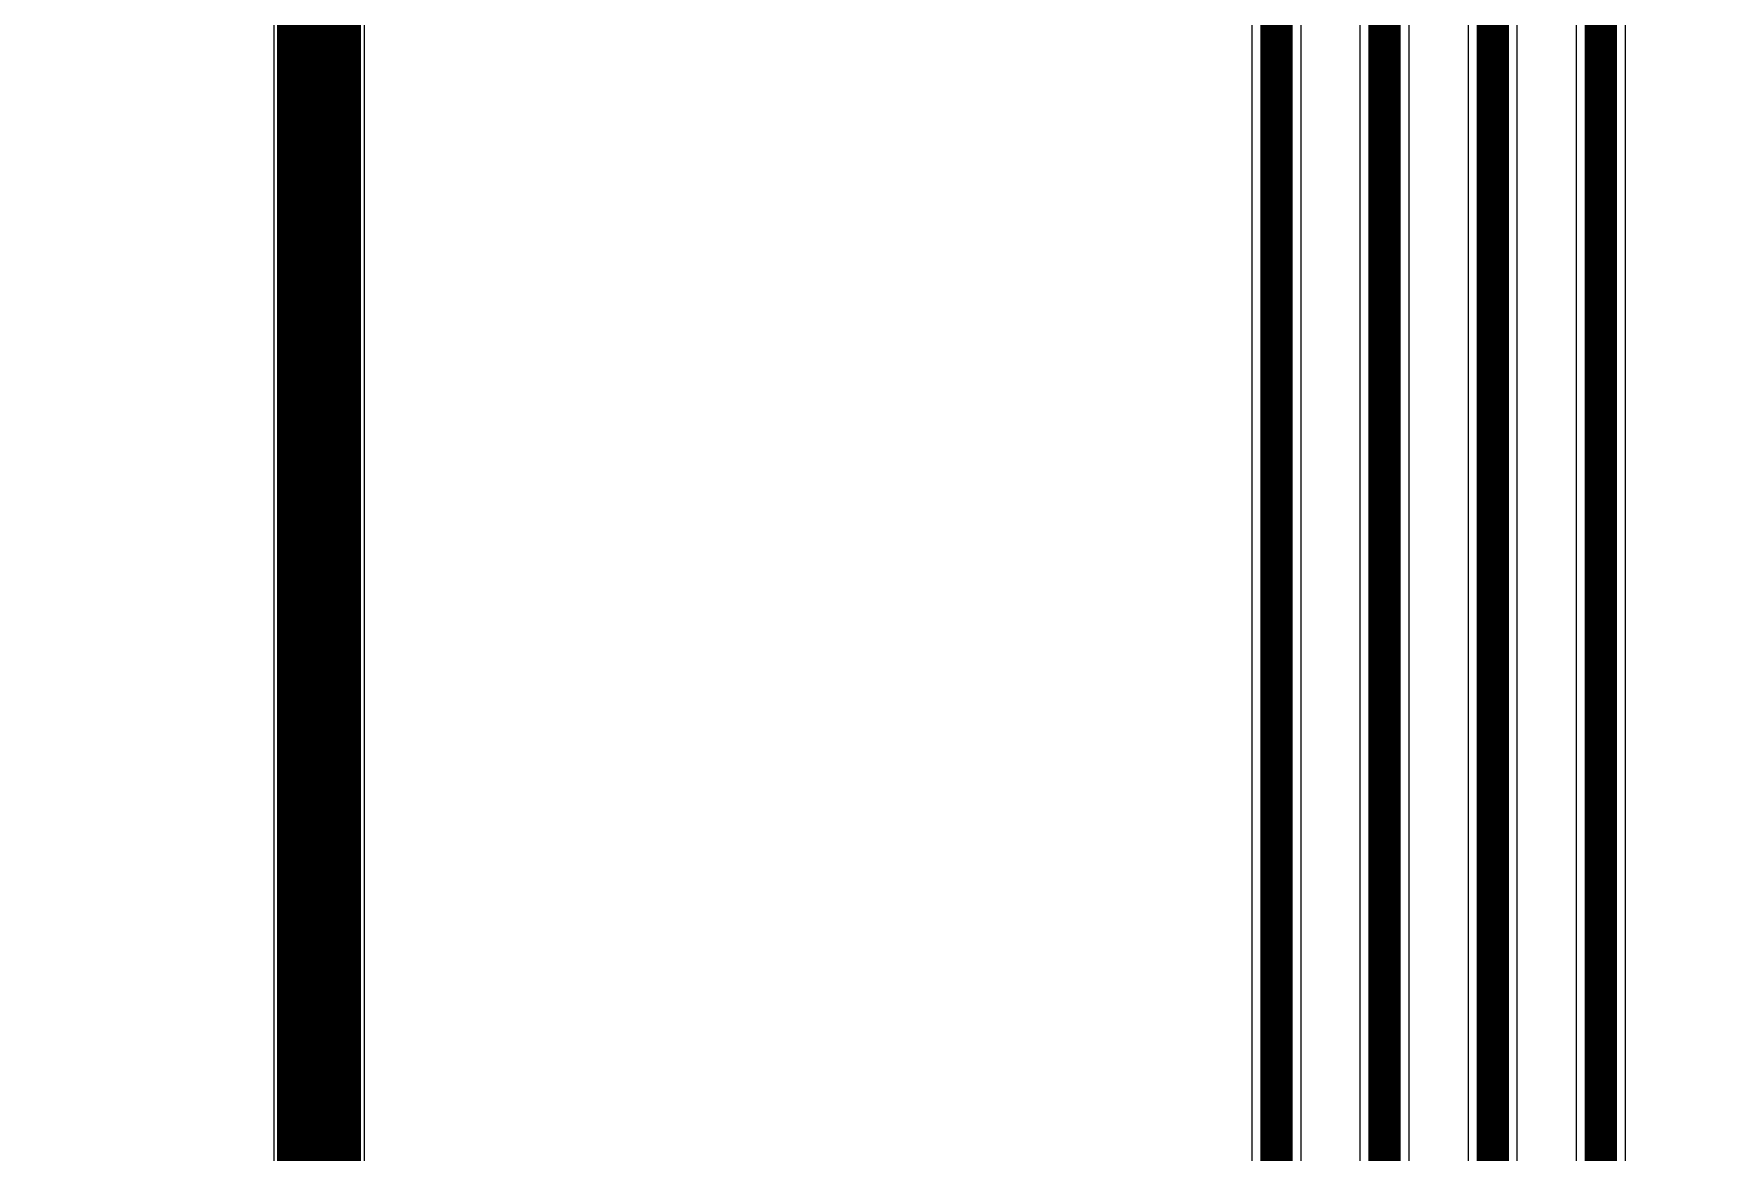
# Model space of a CAD drawing. Header units: inches. Extents: x 106592 to 209533, y 57057 to 74911.
# Drawn here: x 172694 to 175821, y 65149 to 67220 of the extents above; entities that cross this region are included whole.
import ezdxf

# ---------------------------------------------------------------- set-up
doc = ezdxf.new("R2010")
doc.units = ezdxf.units.IN
doc.header["$MEASUREMENT"] = 0
doc.layers.add('metal', color=221, linetype='Continuous')
doc.layers.add('profile', color=140, linetype='Continuous')

msp = doc.modelspace()

# ---------------------------------------------------------------- linework, layer by layer
at = {"layer": 'metal'}
for points in [[(174964.8, 70011.7), (174965.7, 70011.7), (174965.7, 64359.7), (174964.8, 64359.7)], [(174966.6, 70011.7), (174967.5, 70011.7), (174967.5, 64359.7), (174966.6, 64359.7)], [(174968.4, 70011.7), (174969.3, 70011.7), (174969.3, 64359.7), (174968.4, 64359.7)], [(174970.2, 70011.7), (174971.1, 70011.7), (174971.1, 64359.7), (174970.2, 64359.7)], [(174972, 70011.7), (174972.9, 70011.7), (174972.9, 64359.7), (174972, 64359.7)], [(174973.8, 70011.7), (174974.7, 70011.7), (174974.7, 64359.7), (174973.8, 64359.7)], [(174975.6, 70011.7), (174976.5, 70011.7), (174976.5, 64359.7), (174975.6, 64359.7)], [(174977.4, 70011.7), (174978.3, 70011.7), (174978.3, 64359.7), (174977.4, 64359.7)], [(174979.2, 70011.7), (174980.1, 70011.7), (174980.1, 64359.7), (174979.2, 64359.7)], [(174981, 70011.7), (174981.9, 70011.7), (174981.9, 64359.7), (174981, 64359.7)], [(174982.8, 70011.7), (174983.7, 70011.7), (174983.7, 64359.7), (174982.8, 64359.7)], [(174984.6, 70011.7), (174985.5, 70011.7), (174985.5, 64359.7), (174984.6, 64359.7)], [(174986.4, 70011.7), (174987.3, 70011.7), (174987.3, 64359.7), (174986.4, 64359.7)], [(174988.2, 70011.7), (174989.1, 70011.7), (174989.1, 64359.7), (174988.2, 64359.7)], [(174990, 70011.7), (174990.9, 70011.7), (174990.9, 64359.7), (174990, 64359.7)], [(174991.8, 70011.7), (174992.7, 70011.7), (174992.7, 64359.7), (174991.8, 64359.7)], [(174993.6, 70011.7), (174994.5, 70011.7), (174994.5, 64359.7), (174993.6, 64359.7)], [(174995.4, 70011.7), (174996.3, 70011.7), (174996.3, 64359.7), (174995.4, 64359.7)], [(174997.2, 70011.7), (174998.1, 70011.7), (174998.1, 64359.7), (174997.2, 64359.7)], [(174999, 70011.7), (174999.9, 70011.7), (174999.9, 64359.7), (174999, 64359.7)], [(175000.8, 70011.7), (175001.7, 70011.7), (175001.7, 64359.7), (175000.8, 64359.7)], [(175002.6, 70011.7), (175003.5, 70011.7), (175003.5, 64359.7), (175002.6, 64359.7)], [(175004.4, 70011.7), (175005.3, 70011.7), (175005.3, 64359.7), (175004.4, 64359.7)], [(175006.2, 70011.7), (175007.1, 70011.7), (175007.1, 64359.7), (175006.2, 64359.7)], [(175008, 70011.7), (175008.9, 70011.7), (175008.9, 64359.7), (175008, 64359.7)], [(175009.8, 70011.7), (175010.7, 70011.7), (175010.7, 64359.7), (175009.8, 64359.7)], [(175011.6, 70011.7), (175012.5, 70011.7), (175012.5, 64359.7), (175011.6, 64359.7)], [(175013.4, 70011.7), (175014.3, 70011.7), (175014.3, 64359.7), (175013.4, 64359.7)], [(175015.2, 70011.7), (175016.1, 70011.7), (175016.1, 64359.7), (175015.2, 64359.7)], [(175017, 70011.7), (175017.9, 70011.7), (175017.9, 64359.7), (175017, 64359.7)], [(175018.8, 70011.7), (175019.7, 70011.7), (175019.7, 64359.7), (175018.8, 64359.7)], [(175020.6, 70011.7), (175021.5, 70011.7), (175021.5, 64359.7), (175020.6, 64359.7)], [(175164.8, 70011.7), (175165.7, 70011.7), (175165.7, 64359.7), (175164.8, 64359.7)], [(175166.6, 70011.7), (175167.5, 70011.7), (175167.5, 64359.7), (175166.6, 64359.7)], [(175168.4, 70011.7), (175169.3, 70011.7), (175169.3, 64359.7), (175168.4, 64359.7)], [(175170.2, 70011.7), (175171.1, 70011.7), (175171.1, 64359.7), (175170.2, 64359.7)], [(175172, 70011.7), (175172.9, 70011.7), (175172.9, 64359.7), (175172, 64359.7)], [(175173.8, 70011.7), (175174.7, 70011.7), (175174.7, 64359.7), (175173.8, 64359.7)], [(175175.6, 70011.7), (175176.5, 70011.7), (175176.5, 64359.7), (175175.6, 64359.7)], [(175177.4, 70011.7), (175178.3, 70011.7), (175178.3, 64359.7), (175177.4, 64359.7)], [(175179.2, 70011.7), (175180.1, 70011.7), (175180.1, 64359.7), (175179.2, 64359.7)], [(175181, 70011.7), (175181.9, 70011.7), (175181.9, 64359.7), (175181, 64359.7)], [(175182.8, 70011.7), (175183.7, 70011.7), (175183.7, 64359.7), (175182.8, 64359.7)], [(175184.6, 70011.7), (175185.5, 70011.7), (175185.5, 64359.7), (175184.6, 64359.7)], [(175186.4, 70011.7), (175187.3, 70011.7), (175187.3, 64359.7), (175186.4, 64359.7)], [(175188.2, 70011.7), (175189.1, 70011.7), (175189.1, 64359.7), (175188.2, 64359.7)], [(175190, 70011.7), (175190.9, 70011.7), (175190.9, 64359.7), (175190, 64359.7)], [(175191.8, 70011.7), (175192.7, 70011.7), (175192.7, 64359.7), (175191.8, 64359.7)], [(175193.6, 70011.7), (175194.5, 70011.7), (175194.5, 64359.7), (175193.6, 64359.7)], [(175195.4, 70011.7), (175196.3, 70011.7), (175196.3, 64359.7), (175195.4, 64359.7)], [(175197.2, 70011.7), (175198.1, 70011.7), (175198.1, 64359.7), (175197.2, 64359.7)], [(175199, 70011.7), (175199.9, 70011.7), (175199.9, 64359.7), (175199, 64359.7)], [(175200.8, 70011.7), (175201.7, 70011.7), (175201.7, 64359.7), (175200.8, 64359.7)], [(175202.6, 70011.7), (175203.5, 70011.7), (175203.5, 64359.7), (175202.6, 64359.7)], [(175204.4, 70011.7), (175205.3, 70011.7), (175205.3, 64359.7), (175204.4, 64359.7)], [(175206.2, 70011.7), (175207.1, 70011.7), (175207.1, 64359.7), (175206.2, 64359.7)], [(175208, 70011.7), (175208.9, 70011.7), (175208.9, 64359.7), (175208, 64359.7)], [(175209.8, 70011.7), (175210.7, 70011.7), (175210.7, 64359.7), (175209.8, 64359.7)], [(175211.6, 70011.7), (175212.5, 70011.7), (175212.5, 64359.7), (175211.6, 64359.7)], [(175213.4, 70011.7), (175214.3, 70011.7), (175214.3, 64359.7), (175213.4, 64359.7)], [(175215.2, 70011.7), (175216.1, 70011.7), (175216.1, 64359.7), (175215.2, 64359.7)], [(175217, 70011.7), (175217.9, 70011.7), (175217.9, 64359.7), (175217, 64359.7)], [(175218.8, 70011.7), (175219.7, 70011.7), (175219.7, 64359.7), (175218.8, 64359.7)], [(175220.6, 70011.7), (175221.5, 70011.7), (175221.5, 64359.7), (175220.6, 64359.7)], [(175364.8, 70011.7), (175365.7, 70011.7), (175365.7, 64359.7), (175364.8, 64359.7)], [(175366.6, 70011.7), (175367.5, 70011.7), (175367.5, 64359.7), (175366.6, 64359.7)], [(175368.4, 70011.7), (175369.3, 70011.7), (175369.3, 64359.7), (175368.4, 64359.7)], [(175370.2, 70011.7), (175371.1, 70011.7), (175371.1, 64359.7), (175370.2, 64359.7)], [(175372, 70011.7), (175372.9, 70011.7), (175372.9, 64359.7), (175372, 64359.7)], [(175373.8, 70011.7), (175374.7, 70011.7), (175374.7, 64359.7), (175373.8, 64359.7)], [(175375.6, 70011.7), (175376.5, 70011.7), (175376.5, 64359.7), (175375.6, 64359.7)], [(175377.4, 70011.7), (175378.3, 70011.7), (175378.3, 64359.7), (175377.4, 64359.7)], [(175379.2, 70011.7), (175380.1, 70011.7), (175380.1, 64359.7), (175379.2, 64359.7)], [(175381, 70011.7), (175381.9, 70011.7), (175381.9, 64359.7), (175381, 64359.7)], [(175382.8, 70011.7), (175383.7, 70011.7), (175383.7, 64359.7), (175382.8, 64359.7)], [(175384.6, 70011.7), (175385.5, 70011.7), (175385.5, 64359.7), (175384.6, 64359.7)], [(175386.4, 70011.7), (175387.3, 70011.7), (175387.3, 64359.7), (175386.4, 64359.7)], [(175388.2, 70011.7), (175389.1, 70011.7), (175389.1, 64359.7), (175388.2, 64359.7)], [(175390, 70011.7), (175390.9, 70011.7), (175390.9, 64359.7), (175390, 64359.7)], [(175391.8, 70011.7), (175392.7, 70011.7), (175392.7, 64359.7), (175391.8, 64359.7)], [(175393.6, 70011.7), (175394.5, 70011.7), (175394.5, 64359.7), (175393.6, 64359.7)], [(175395.4, 70011.7), (175396.3, 70011.7), (175396.3, 64359.7), (175395.4, 64359.7)], [(175397.2, 70011.7), (175398.1, 70011.7), (175398.1, 64359.7), (175397.2, 64359.7)], [(175399, 70011.7), (175399.9, 70011.7), (175399.9, 64359.7), (175399, 64359.7)], [(175400.8, 70011.7), (175401.7, 70011.7), (175401.7, 64359.7), (175400.8, 64359.7)], [(175402.6, 70011.7), (175403.5, 70011.7), (175403.5, 64359.7), (175402.6, 64359.7)], [(175404.4, 70011.7), (175405.3, 70011.7), (175405.3, 64359.7), (175404.4, 64359.7)], [(175406.2, 70011.7), (175407.1, 70011.7), (175407.1, 64359.7), (175406.2, 64359.7)], [(175408, 70011.7), (175408.9, 70011.7), (175408.9, 64359.7), (175408, 64359.7)], [(175409.8, 70011.7), (175410.7, 70011.7), (175410.7, 64359.7), (175409.8, 64359.7)], [(175411.6, 70011.7), (175412.5, 70011.7), (175412.5, 64359.7), (175411.6, 64359.7)], [(175413.4, 70011.7), (175414.3, 70011.7), (175414.3, 64359.7), (175413.4, 64359.7)], [(175415.2, 70011.7), (175416.1, 70011.7), (175416.1, 64359.7), (175415.2, 64359.7)], [(175417, 70011.7), (175417.9, 70011.7), (175417.9, 64359.7), (175417, 64359.7)], [(175418.8, 70011.7), (175419.7, 70011.7), (175419.7, 64359.7), (175418.8, 64359.7)], [(175420.6, 70011.7), (175421.5, 70011.7), (175421.5, 64359.7), (175420.6, 64359.7)], [(175564.8, 70011.7), (175565.7, 70011.7), (175565.7, 64359.7), (175564.8, 64359.7)], [(175566.6, 70011.7), (175567.5, 70011.7), (175567.5, 64359.7), (175566.6, 64359.7)], [(175568.4, 70011.7), (175569.3, 70011.7), (175569.3, 64359.7), (175568.4, 64359.7)], [(175570.2, 70011.7), (175571.1, 70011.7), (175571.1, 64359.7), (175570.2, 64359.7)], [(175572, 70011.7), (175572.9, 70011.7), (175572.9, 64359.7), (175572, 64359.7)], [(175573.8, 70011.7), (175574.7, 70011.7), (175574.7, 64359.7), (175573.8, 64359.7)], [(175575.6, 70011.7), (175576.5, 70011.7), (175576.5, 64359.7), (175575.6, 64359.7)], [(175577.4, 70011.7), (175578.3, 70011.7), (175578.3, 64359.7), (175577.4, 64359.7)], [(175579.2, 70011.7), (175580.1, 70011.7), (175580.1, 64359.7), (175579.2, 64359.7)], [(175581, 70011.7), (175581.9, 70011.7), (175581.9, 64359.7), (175581, 64359.7)], [(175582.8, 70011.7), (175583.7, 70011.7), (175583.7, 64359.7), (175582.8, 64359.7)], [(175584.6, 70011.7), (175585.5, 70011.7), (175585.5, 64359.7), (175584.6, 64359.7)], [(175586.4, 70011.7), (175587.3, 70011.7), (175587.3, 64359.7), (175586.4, 64359.7)], [(175588.2, 70011.7), (175589.1, 70011.7), (175589.1, 64359.7), (175588.2, 64359.7)], [(175590, 70011.7), (175590.9, 70011.7), (175590.9, 64359.7), (175590, 64359.7)], [(175591.8, 70011.7), (175592.7, 70011.7), (175592.7, 64359.7), (175591.8, 64359.7)], [(175593.6, 70011.7), (175594.5, 70011.7), (175594.5, 64359.7), (175593.6, 64359.7)], [(175595.4, 70011.7), (175596.3, 70011.7), (175596.3, 64359.7), (175595.4, 64359.7)], [(175597.2, 70011.7), (175598.1, 70011.7), (175598.1, 64359.7), (175597.2, 64359.7)], [(175599, 70011.7), (175599.9, 70011.7), (175599.9, 64359.7), (175599, 64359.7)], [(175600.8, 70011.7), (175601.7, 70011.7), (175601.7, 64359.7), (175600.8, 64359.7)], [(175602.6, 70011.7), (175603.5, 70011.7), (175603.5, 64359.7), (175602.6, 64359.7)], [(175604.4, 70011.7), (175605.3, 70011.7), (175605.3, 64359.7), (175604.4, 64359.7)], [(175606.2, 70011.7), (175607.1, 70011.7), (175607.1, 64359.7), (175606.2, 64359.7)], [(175608, 70011.7), (175608.9, 70011.7), (175608.9, 64359.7), (175608, 64359.7)], [(175609.8, 70011.7), (175610.7, 70011.7), (175610.7, 64359.7), (175609.8, 64359.7)], [(175611.6, 70011.7), (175612.5, 70011.7), (175612.5, 64359.7), (175611.6, 64359.7)], [(175613.4, 70011.7), (175614.3, 70011.7), (175614.3, 64359.7), (175613.4, 64359.7)], [(175615.2, 70011.7), (175616.1, 70011.7), (175616.1, 64359.7), (175615.2, 64359.7)], [(175617, 70011.7), (175617.9, 70011.7), (175617.9, 64359.7), (175617, 64359.7)], [(175618.8, 70011.7), (175619.7, 70011.7), (175619.7, 64359.7), (175618.8, 64359.7)], [(175620.6, 70011.7), (175621.5, 70011.7), (175621.5, 64359.7), (175620.6, 64359.7)], [(173223.3, 63850), (173222.3, 64263.5), (173222.3, 64339.7), (173222.2, 68211), (173222.5, 69105.9), (173222.5, 69144.5), (173221.4, 69148.7), (173216.9, 69151.7), (173216.9, 69161.7), (173226.9, 69161.7), (173226.9, 69151.7), (173222.4, 69148.7), (173222.9, 69144.7), (173222.9, 69105.7), (173222.9, 69105.7), (173222.8, 68211), (173222.9, 64339.7), (173222.9, 64264.1), (173224.9, 63850)], [(173200.7, 64339.6), (173200.7, 64284.5), (173165.7, 63906), (173165.7, 63850), (173167.3, 63850), (173167.3, 63904.4), (173201.3, 64283.9), (173201.3, 64339.6), (173201.3, 64339.6), (173201.3, 64339.7), (173201.2, 68211), (173205.4, 69123.7), (173206.9, 69126.7), (173206.9, 69136.7), (173196.9, 69136.7), (173196.9, 69126.7), (173204.4, 69123.7), (173200.6, 68211), (173200.7, 64339.7), (173200.7, 64339.6)], [(173241.5, 64339.6), (173241.5, 64339.7), (173241.4, 68211), (173238.4, 69123.7), (173236.9, 69126.7), (173236.9, 69136.7), (173246.9, 69136.7), (173246.9, 69126.7), (173239.4, 69123.7), (173242, 68211), (173242.1, 64339.7), (173242.1, 64339.6), (173242.1, 64339.6), (173242.1, 64283.3), (173276.1, 63902.8), (173276.1, 63850), (173274.5, 63850), (173274.5, 63901.2), (173241.5, 64282.7), (173241.5, 64339.6)]]:
    msp.add_lwpolyline(points, close=True, dxfattribs=at)
for points in [[(173146.1, 64339.6), (173146.1, 64339.1), (173020.1, 64051.6), (173020.1, 63850), (173018.5, 63850), (173018.5, 64053.2), (173145.5, 64339.7), (173145.4, 68211)], [(173146.7, 64339.6), (173146.7, 64338.5), (173021.7, 64050), (173021.7, 63850), (173023.3, 63850), (173023.3, 64048.4), (173147.3, 64337.9), (173147.3, 64339.6), (173147.3, 64339.6), (173147.3, 64339.7), (173147.2, 68211)], [(173147.9, 64339.6), (173147.9, 64337.3), (173024.9, 64046.8), (173024.9, 63850), (173026.5, 63850), (173026.5, 64045.2), (173148.5, 64336.7), (173148.5, 64339.6), (173148.5, 64339.6), (173148.5, 64339.7), (173148.4, 68211)], [(173149.1, 64339.6), (173149.1, 64336.1), (173028.1, 64043.6), (173028.1, 63850), (173029.7, 63850), (173029.7, 64042), (173149.7, 64335.5), (173149.7, 64339.6), (173149.7, 64339.6), (173149.7, 64339.7), (173149.6, 68211)], [(173150.3, 64339.6), (173150.3, 64334.9), (173031.3, 64040.4), (173031.3, 63850), (173032.9, 63850), (173032.9, 64038.8), (173150.9, 64334.3), (173150.9, 64339.6), (173150.9, 64339.6), (173150.9, 64339.7), (173150.8, 68211)], [(173151.5, 64339.6), (173151.5, 64333.7), (173034.5, 64037.2), (173034.5, 63850), (173036.1, 63850), (173036.1, 64035.6), (173152.1, 64333.1), (173152.1, 64339.6), (173152.1, 64339.6), (173152.1, 64339.7), (173152, 68211)], [(173152.7, 64339.6), (173152.7, 64332.5), (173037.7, 64034), (173037.7, 63850), (173039.3, 63850), (173039.3, 64032.4), (173153.3, 64331.9), (173153.3, 64339.6), (173153.3, 64339.6), (173153.3, 64339.7), (173153.2, 68211)], [(173154.4, 68211), (173154.5, 64339.7), (173154.5, 64339.6), (173154.5, 64339.6), (173154.5, 64330.7), (173042.5, 64029.2), (173042.5, 63850), (173040.9, 63850), (173040.9, 64030.8), (173153.9, 64331.3), (173153.9, 64339.6), (173153.9, 64339.6), (173153.9, 64339.7), (173153.8, 68211)], [(173155.6, 68211), (173155.7, 64339.7), (173155.7, 64339.6), (173155.7, 64339.6), (173155.7, 64329.5), (173045.7, 64026), (173045.7, 63850), (173044.1, 63850), (173044.1, 64027.6), (173155.1, 64330.1), (173155.1, 64339.6), (173155.1, 64339.6), (173155.1, 64339.7), (173155, 68211)], [(173156.8, 68211), (173156.9, 64339.7), (173156.9, 64339.6), (173156.9, 64339.6), (173156.9, 64328.3), (173048.9, 64022.8), (173048.9, 63850), (173047.3, 63850), (173047.3, 64024.4), (173156.3, 64328.9), (173156.3, 64339.6), (173156.3, 64339.6), (173156.3, 64339.7), (173156.2, 68211)], [(173158, 68211), (173158.1, 64339.7), (173158.1, 64339.6), (173158.1, 64339.6), (173158.1, 64327.1), (173052.1, 64019.6), (173052.1, 63850), (173050.5, 63850), (173050.5, 64021.2), (173157.5, 64327.7), (173157.5, 64339.6), (173157.5, 64339.6), (173157.5, 64339.7), (173157.4, 68211)], [(173158.6, 68211), (173158.7, 64339.7), (173158.7, 64339.6), (173158.7, 64339.6), (173158.7, 64326.5), (173053.7, 64018), (173053.7, 63850), (173055.3, 63850), (173055.3, 64016.4), (173159.3, 64325.9), (173159.3, 64339.6), (173159.3, 64339.6), (173159.3, 64339.7), (173159.2, 68211)], [(173159.8, 68211), (173159.9, 64339.7), (173159.9, 64339.6), (173159.9, 64339.6), (173159.9, 64325.3), (173056.9, 64014.8), (173056.9, 63850), (173058.5, 63850), (173058.5, 64013.2), (173160.5, 64324.7), (173160.5, 64339.6), (173160.5, 64339.6), (173160.5, 64339.7), (173160.4, 68211)], [(173161, 68211), (173161.1, 64339.7), (173161.1, 64339.6), (173161.1, 64339.6), (173161.1, 64324.1), (173060.1, 64011.6), (173060.1, 63850), (173061.7, 63850), (173061.7, 64010), (173161.7, 64323.5), (173161.7, 64339.6), (173161.7, 64339.6), (173161.7, 64339.7), (173161.6, 68211)], [(173162.2, 68211), (173162.3, 64339.7), (173162.3, 64339.6), (173162.3, 64339.6), (173162.3, 64322.9), (173063.3, 64008.4), (173063.3, 63850), (173064.9, 63850), (173064.9, 64006.8), (173162.9, 64322.3), (173162.9, 64339.6), (173162.9, 64339.6), (173162.9, 64339.7), (173162.8, 68211)], [(173163.4, 68211), (173163.5, 64339.7), (173163.5, 64339.6), (173163.5, 64339.6), (173163.5, 64321.7), (173066.5, 64005.2), (173066.5, 63850), (173068.1, 63850), (173068.1, 64003.6), (173164.1, 64321.1), (173164.1, 64339.6), (173164.1, 64339.6), (173164.1, 64339.7), (173164, 68211)], [(173165.2, 68211), (173165.3, 64339.7), (173165.3, 64339.6), (173165.3, 64339.6), (173165.3, 64319.9), (173071.3, 64000.4), (173071.3, 63850), (173069.7, 63850), (173069.7, 64002), (173164.7, 64320.5), (173164.7, 64339.6), (173164.7, 64339.6), (173164.7, 64339.7), (173164.6, 68211)], [(173166.4, 68211), (173166.5, 64339.7), (173166.5, 64339.6), (173166.5, 64339.6), (173166.5, 64318.7), (173074.5, 63997.2), (173074.5, 63850), (173072.9, 63850), (173072.9, 63998.8), (173165.9, 64319.3), (173165.9, 64339.6), (173165.9, 64339.6), (173165.9, 64339.7), (173165.8, 68211)], [(173167.6, 68211), (173167.7, 64339.7), (173167.7, 64339.6), (173167.7, 64339.6), (173167.7, 64317.5), (173077.7, 63994), (173077.7, 63850), (173076.1, 63850), (173076.1, 63995.6), (173167.1, 64318.1), (173167.1, 64339.6), (173167.1, 64339.6), (173167.1, 64339.7), (173167, 68211)], [(173168.2, 68211), (173168.3, 64339.7), (173168.3, 64339.6), (173168.3, 64339.6), (173168.3, 64316.9), (173079.3, 63992.4), (173079.3, 63850), (173080.9, 63850), (173080.9, 63990.8), (173168.9, 64316.3), (173168.9, 64339.6), (173168.9, 64339.6), (173168.9, 64339.7), (173168.8, 68211)], [(173169.4, 68211), (173169.5, 64339.7), (173169.5, 64339.6), (173169.5, 64339.6), (173169.5, 64315.7), (173082.5, 63989.2), (173082.5, 63850), (173084.1, 63850), (173084.1, 63987.6), (173170.1, 64315.1), (173170.1, 64339.6), (173170.1, 64339.6), (173170.1, 64339.7), (173170, 68211)], [(173170.6, 68211), (173170.7, 64339.7), (173170.7, 64339.6), (173170.7, 64339.6), (173170.7, 64314.5), (173085.7, 63986), (173085.7, 63850), (173087.3, 63850), (173087.3, 63984.4), (173171.3, 64313.9), (173171.3, 64339.6), (173171.3, 64339.6), (173171.3, 64339.7), (173171.2, 68211)], [(173171.8, 68211), (173171.9, 64339.7), (173171.9, 64339.6), (173171.9, 64339.6), (173171.9, 64313.3), (173088.9, 63982.8), (173088.9, 63850), (173090.5, 63850), (173090.5, 63981.2), (173172.5, 64312.7), (173172.5, 64339.6), (173172.5, 64339.6), (173172.5, 64339.7), (173172.4, 68211)], [(173173, 68211), (173173.1, 64339.7), (173173.1, 64339.6), (173173.1, 64339.6), (173173.1, 64312.1), (173092.1, 63979.6), (173092.1, 63850), (173093.7, 63850), (173093.7, 63978), (173173.7, 64311.5), (173173.7, 64339.6), (173173.7, 64339.6), (173173.7, 64339.7), (173173.6, 68211)], [(173174.8, 68211), (173174.9, 64339.7), (173174.9, 64339.6), (173174.9, 64339.6), (173174.9, 64310.3), (173096.9, 63974.8), (173096.9, 63850), (173095.3, 63850), (173095.3, 63976.4), (173174.3, 64310.9), (173174.3, 64339.6), (173174.3, 64339.6), (173174.3, 64339.7), (173174.2, 68211)], [(173176, 68211), (173176.1, 64339.7), (173176.1, 64339.6), (173176.1, 64339.6), (173176.1, 64309.1), (173100.1, 63971.6), (173100.1, 63850), (173098.5, 63850), (173098.5, 63973.2), (173175.5, 64309.7), (173175.5, 64339.6), (173175.5, 64339.6), (173175.5, 64339.7), (173175.4, 68211)], [(173177.2, 68211), (173177.3, 64339.7), (173177.3, 64339.6), (173177.3, 64339.6), (173177.3, 64307.9), (173103.3, 63968.4), (173103.3, 63850), (173101.7, 63850), (173101.7, 63970), (173176.7, 64308.5), (173176.7, 64339.6), (173176.7, 64339.6), (173176.7, 64339.7), (173176.6, 68211)], [(173178.4, 68211), (173178.5, 64339.7), (173178.5, 64339.6), (173178.5, 64339.6), (173178.5, 64306.7), (173106.5, 63965.2), (173106.5, 63850), (173104.9, 63850), (173104.9, 63966.8), (173177.9, 64307.3), (173177.9, 64339.6), (173177.9, 64339.6), (173177.9, 64339.7), (173177.8, 68211)], [(173179, 68211), (173179.1, 64339.7), (173179.1, 64339.6), (173179.1, 64339.6), (173179.1, 64306.1), (173108.1, 63963.6), (173108.1, 63850), (173109.7, 63850), (173109.7, 63962), (173179.7, 64305.5), (173179.7, 64339.6), (173179.7, 64339.6), (173179.7, 64339.7), (173179.6, 68211)], [(173180.2, 68211), (173180.3, 64339.7), (173180.3, 64339.6), (173180.3, 64339.6), (173180.3, 64304.9), (173111.3, 63960.4), (173111.3, 63850), (173112.9, 63850), (173112.9, 63958.8), (173180.9, 64304.3), (173180.9, 64339.6), (173180.9, 64339.6), (173180.9, 64339.7), (173180.8, 68211)], [(173181.4, 68211), (173181.5, 64339.7), (173181.5, 64339.6), (173181.5, 64339.6), (173181.5, 64303.7), (173114.5, 63957.2), (173114.5, 63850), (173116.1, 63850), (173116.1, 63955.6), (173182.1, 64303.1), (173182.1, 64339.6), (173182.1, 64339.6), (173182.1, 64339.7), (173182, 68211)], [(173182.6, 68211), (173182.7, 64339.7), (173182.7, 64339.6), (173182.7, 64339.6), (173182.7, 64302.5), (173117.7, 63954), (173117.7, 63850), (173119.3, 63850), (173119.3, 63952.4), (173183.3, 64301.9), (173183.3, 64339.6), (173183.3, 64339.6), (173183.3, 64339.7), (173183.2, 68211)], [(173183.8, 68211), (173183.9, 64339.7), (173183.9, 64339.6), (173183.9, 64339.6), (173183.9, 64301.3), (173120.9, 63950.8), (173120.9, 63850), (173122.5, 63850), (173122.5, 63949.2), (173184.5, 64300.7), (173184.5, 64339.6), (173184.5, 64339.6), (173184.5, 64339.7), (173184.4, 68211)], [(173185.6, 68211), (173185.7, 64339.7), (173185.7, 64339.6), (173185.7, 64339.6), (173185.7, 64299.5), (173125.7, 63946), (173125.7, 63850), (173124.1, 63850), (173124.1, 63947.6), (173185.1, 64300.1), (173185.1, 64339.6), (173185.1, 64339.6), (173185.1, 64339.7), (173185, 68211)], [(173186.8, 68211), (173186.9, 64339.7), (173186.9, 64339.6), (173186.9, 64339.6), (173186.9, 64298.3), (173128.9, 63942.8), (173128.9, 63850), (173127.3, 63850), (173127.3, 63944.4), (173186.3, 64298.9), (173186.3, 64339.6), (173186.3, 64339.6), (173186.3, 64339.7), (173186.2, 68211)], [(173187.4, 68211), (173187.5, 64339.7), (173187.5, 64339.6), (173187.5, 64339.6), (173187.5, 64297.7), (173130.5, 63941.2), (173130.5, 63850), (173132.1, 63850), (173132.1, 63939.6), (173188.1, 64297.1), (173188.1, 64339.6), (173188.1, 64339.6), (173188.1, 64339.7), (173188, 68211)], [(173188.6, 68211), (173188.7, 64339.7), (173188.7, 64339.6), (173188.7, 64339.6), (173188.7, 64296.5), (173133.7, 63938), (173133.7, 63850), (173135.3, 63850), (173135.3, 63936.4), (173189.3, 64295.9), (173189.3, 64339.6), (173189.3, 64339.6), (173189.3, 64339.7), (173189.2, 68211)], [(173189.8, 68211), (173189.9, 64339.7), (173189.9, 64339.6), (173189.9, 64339.6), (173189.9, 64295.3), (173136.9, 63934.8), (173136.9, 63850), (173138.5, 63850), (173138.5, 63933.2), (173190.5, 64294.7), (173190.5, 64339.6), (173190.5, 64339.6), (173190.5, 64339.7), (173190.4, 68211)], [(173191, 68211), (173191.1, 64339.7), (173191.1, 64339.6), (173191.1, 64339.6), (173191.1, 64294.1), (173140.1, 63931.6), (173140.1, 63850), (173141.7, 63850), (173141.7, 63930), (173191.7, 64293.5), (173191.7, 64339.6), (173191.7, 64339.6), (173191.7, 64339.7), (173191.6, 68211)], [(173192.2, 68211), (173192.3, 64339.7), (173192.3, 64339.6), (173192.3, 64339.6), (173192.3, 64292.9), (173143.3, 63928.4), (173143.3, 63850), (173144.9, 63850), (173144.9, 63926.8), (173192.9, 64292.3), (173192.9, 64339.6), (173192.9, 64339.6), (173192.9, 64339.7), (173192.8, 68211)], [(173146, 68211), (173146.1, 64339.7), (173146.1, 64339.6)], [(173194, 68211), (173194.1, 64339.7), (173194.1, 64339.6), (173194.1, 64339.6), (173194.1, 64291.1), (173148.1, 63923.6), (173148.1, 63850), (173146.5, 63850), (173146.5, 63925.2), (173193.5, 64291.7), (173193.5, 64339.6), (173193.5, 64339.6), (173193.5, 64339.7), (173193.4, 68211)], [(173146.6, 68211), (173146.7, 64339.7), (173146.7, 64339.6)], [(173147.8, 68211), (173147.9, 64339.7), (173147.9, 64339.6)], [(173149, 68211), (173149.1, 64339.7), (173149.1, 64339.6)], [(173195.2, 68211), (173195.3, 64339.7), (173195.3, 64339.6), (173195.3, 64339.6), (173195.3, 64289.9), (173151.3, 63920.4), (173151.3, 63850), (173149.7, 63850), (173149.7, 63922), (173194.7, 64290.5), (173194.7, 64339.6), (173194.7, 64339.6), (173194.7, 64339.7), (173194.6, 68211)], [(173150.2, 68211), (173150.3, 64339.7), (173150.3, 64339.6)], [(173151.4, 68211), (173151.5, 64339.7), (173151.5, 64339.6)], [(173152.6, 68211), (173152.7, 64339.7), (173152.7, 64339.6)], [(173196.4, 68211), (173196.5, 64339.7), (173196.5, 64339.6), (173196.5, 64339.6), (173196.5, 64288.7), (173154.5, 63917.2), (173154.5, 63850), (173152.9, 63850), (173152.9, 63918.8), (173195.9, 64289.3), (173195.9, 64339.6), (173195.9, 64339.6), (173195.9, 64339.7), (173195.8, 68211)], [(173197, 68211), (173197.1, 64339.7), (173197.1, 64339.6), (173197.1, 64339.6), (173197.1, 64288.1), (173156.1, 63915.6), (173156.1, 63850), (173157.7, 63850), (173157.7, 63914), (173197.7, 64287.5), (173197.7, 64339.6), (173197.7, 64339.6), (173197.7, 64339.7), (173197.6, 68211)], [(173198.2, 68211), (173198.3, 64339.7), (173198.3, 64339.6), (173198.3, 64339.6), (173198.3, 64286.9), (173159.3, 63912.4), (173159.3, 63850), (173160.9, 63850), (173160.9, 63910.8), (173198.9, 64286.3), (173198.9, 64339.6), (173198.9, 64339.6), (173198.9, 64339.7), (173198.8, 68211)], [(173199.4, 68211), (173199.5, 64339.7), (173199.5, 64339.6), (173199.5, 64339.6), (173199.5, 64285.7), (173162.5, 63909.2), (173162.5, 63850), (173164.1, 63850), (173164.1, 63907.6), (173200.1, 64285.1), (173200.1, 64339.6), (173200.1, 64339.6), (173200.1, 64339.7), (173200, 68211)], [(173201.8, 68211), (173201.9, 64339.7), (173201.9, 64339.6), (173201.9, 64339.6), (173201.9, 64283.3), (173168.9, 63902.8), (173168.9, 63850), (173170.5, 63850), (173170.5, 63901.2), (173202.5, 64282.7), (173202.5, 64339.6), (173202.5, 64339.6), (173202.5, 64339.7), (173202.4, 68211)], [(173203, 68211), (173203.1, 64339.7), (173203.1, 64339.6), (173203.1, 64339.6), (173203.1, 64282.1), (173172.1, 63899.6), (173172.1, 63850), (173173.7, 63850), (173173.7, 63898), (173203.7, 64281.5), (173203.7, 64339.6), (173203.7, 64339.6), (173203.7, 64339.7), (173203.6, 68211)], [(173204.2, 68211), (173204.3, 64339.7), (173204.3, 64339.6), (173204.3, 64339.6), (173204.3, 64280.9), (173175.3, 63896.4), (173175.3, 63850), (173176.9, 63850), (173176.9, 63894.8), (173204.9, 64280.3), (173204.9, 64339.6), (173204.9, 64339.6), (173204.9, 64339.7), (173204.8, 68211)], [(173205.4, 68211), (173205.5, 64339.7), (173205.5, 64339.6), (173205.5, 64339.6), (173205.5, 64279.7), (173178.5, 63893.2), (173178.5, 63850), (173180.1, 63850), (173180.1, 63891.6), (173206.1, 64279.1), (173206.1, 64339.6), (173206.1, 64339.6), (173206.1, 64339.7), (173206, 68211)], [(173206.6, 68211), (173206.7, 64339.7), (173206.7, 64339.6), (173206.7, 64339.6), (173206.7, 64278.5), (173181.7, 63890), (173181.7, 63850), (173183.3, 63850), (173183.3, 63888.4), (173207.3, 64277.9), (173207.3, 64339.6), (173207.3, 64339.6), (173207.3, 64339.7), (173207.2, 68211)], [(173207.8, 68211), (173207.9, 64339.7), (173207.9, 64339.6), (173207.9, 64339.6), (173207.9, 64277.3), (173184.9, 63886.8), (173184.9, 63850), (173186.5, 63850), (173186.5, 63885.2), (173208.5, 64276.7), (173208.5, 64339.6), (173208.5, 64339.6), (173208.5, 64339.7), (173208.4, 68211)], [(173209, 68211), (173209.1, 64339.7), (173209.1, 64339.6), (173209.1, 64339.6), (173209.1, 64276.1), (173188.1, 63883.6), (173188.1, 63850), (173189.7, 63850), (173189.7, 63882), (173209.7, 64275.5), (173209.7, 64339.6), (173209.7, 64339.6), (173209.7, 64339.7), (173209.6, 68211)], [(173210.2, 68211), (173210.3, 64339.7), (173210.3, 64339.6), (173210.3, 64339.6), (173210.3, 64274.9), (173191.3, 63880.4), (173191.3, 63850), (173192.9, 63850), (173192.9, 63878.8), (173210.9, 64274.3), (173210.9, 64339.6), (173210.9, 64339.6), (173210.9, 64339.7), (173210.8, 68211)], [(173211.4, 68211), (173211.5, 64339.7), (173211.5, 64339.6), (173211.5, 64339.6), (173211.5, 64273.7), (173194.5, 63877.2), (173194.5, 63850), (173196.1, 63850), (173196.1, 63875.6), (173212.1, 64273.1), (173212.1, 64339.6), (173212.1, 64339.6), (173212.1, 64339.7), (173212, 68211)], [(173212.6, 68211), (173212.7, 64339.7), (173212.7, 64339.6), (173212.7, 64339.6), (173212.7, 64272.5), (173197.7, 63874), (173197.7, 63850), (173199.3, 63850), (173199.3, 63872.4), (173213.3, 64271.9), (173213.3, 64339.6), (173213.3, 64339.6), (173213.3, 64339.7), (173213.2, 68211)], [(173213.8, 68211), (173213.9, 64339.7), (173213.9, 64339.6), (173213.9, 64339.6), (173213.9, 64271.3), (173200.9, 63870.8), (173200.9, 63850), (173202.5, 63850), (173202.5, 63869.2), (173214.5, 64270.7), (173214.5, 64339.6), (173214.5, 64339.6), (173214.5, 64339.7), (173214.4, 68211)], [(173215, 68211), (173215.1, 64339.7), (173215.1, 64339.6), (173215.1, 64339.6), (173215.1, 64270.1), (173204.1, 63867.6), (173204.1, 63850), (173205.7, 63850), (173205.7, 63866), (173215.7, 64269.5), (173215.7, 64339.6), (173215.7, 64339.6), (173215.7, 64339.7), (173215.6, 68211)], [(173216.2, 68211), (173216.3, 64339.7), (173216.3, 64339.6), (173216.3, 64339.6), (173216.3, 64268.9), (173207.3, 63864.4), (173207.3, 63850), (173208.9, 63850), (173208.9, 63862.8), (173216.9, 64268.3), (173216.9, 64339.6), (173216.9, 64339.6), (173216.9, 64339.7), (173216.8, 68211)], [(173217.4, 68211), (173217.5, 64339.7), (173217.5, 64339.6), (173217.5, 64339.6), (173217.5, 64267.7), (173210.5, 63861.2), (173210.5, 63850), (173212.1, 63850), (173212.1, 63859.6), (173218.1, 64267.1), (173218.1, 64339.6), (173218.1, 64339.6), (173218.1, 64339.7), (173218, 68211)], [(173218.6, 68211), (173218.7, 64339.7), (173218.7, 64339.6), (173218.7, 64339.6), (173218.7, 64266.5), (173213.7, 63858), (173213.7, 63850), (173215.3, 63850), (173215.3, 63856.4), (173219.3, 64265.9), (173219.3, 64339.6), (173219.3, 64339.6), (173219.3, 64339.7), (173219.2, 68211)], [(173219.8, 68211), (173219.9, 64339.7), (173219.9, 64339.6), (173219.9, 64339.6), (173219.9, 64265.3), (173216.9, 63854.8), (173216.9, 63850), (173218.5, 63850), (173218.5, 63853.2), (173220.5, 64264.7), (173220.5, 64339.6), (173220.5, 64339.7), (173220.4, 68211)], [(173221.6, 68211), (173221.7, 64339.7), (173221.7, 64339.6), (173221.7, 63850), (173220.1, 63850), (173220.1, 63851.6), (173221.1, 64264.1), (173221.1, 64339.6), (173221.1, 64339.7), (173221, 68211)], [(173224, 68211), (173224.1, 64339.7), (173224.1, 64339.6), (173224.1, 64339.6), (173224.1, 64265.3), (173228.1, 63854.8), (173228.1, 63850), (173226.5, 63850), (173226.5, 63853.2), (173223.5, 64264.7), (173223.5, 64339.6), (173223.5, 64339.7), (173223.4, 68211)], [(173225.2, 68211), (173225.3, 64339.7), (173225.3, 64339.6), (173225.3, 64339.6), (173225.3, 64266.5), (173231.3, 63858), (173231.3, 63850), (173229.7, 63850), (173229.7, 63856.4), (173224.7, 64265.9), (173224.7, 64339.6), (173224.7, 64339.6), (173224.7, 64339.7), (173224.6, 68211)], [(173226.4, 68211), (173226.5, 64339.7), (173226.5, 64339.6), (173226.5, 64339.6), (173226.5, 64267.7), (173234.5, 63861.2), (173234.5, 63850), (173232.9, 63850), (173232.9, 63859.6), (173225.9, 64267.1), (173225.9, 64339.6), (173225.9, 64339.6), (173225.9, 64339.7), (173225.8, 68211)], [(173227.6, 68211), (173227.7, 64339.7), (173227.7, 64339.6), (173227.7, 64339.6), (173227.7, 64268.9), (173237.7, 63864.4), (173237.7, 63850), (173236.1, 63850), (173236.1, 63862.8), (173227.1, 64268.3), (173227.1, 64339.6), (173227.1, 64339.6), (173227.1, 64339.7), (173227, 68211)], [(173228.8, 68211), (173228.9, 64339.7), (173228.9, 64339.6), (173228.9, 64339.6), (173228.9, 64270.1), (173240.9, 63867.6), (173240.9, 63850), (173239.3, 63850), (173239.3, 63866), (173228.3, 64269.5), (173228.3, 64339.6), (173228.3, 64339.6), (173228.3, 64339.7), (173228.2, 68211)], [(173230, 68211), (173230.1, 64339.7), (173230.1, 64339.6), (173230.1, 64339.6), (173230.1, 64271.3), (173244.1, 63870.8), (173244.1, 63850), (173242.5, 63850), (173242.5, 63869.2), (173229.5, 64270.7), (173229.5, 64339.6), (173229.5, 64339.6), (173229.5, 64339.7), (173229.4, 68211)], [(173231.2, 68211), (173231.3, 64339.7), (173231.3, 64339.6), (173231.3, 64339.6), (173231.3, 64272.5), (173247.3, 63874), (173247.3, 63850), (173245.7, 63850), (173245.7, 63872.4), (173230.7, 64271.9), (173230.7, 64339.6), (173230.7, 64339.6), (173230.7, 64339.7), (173230.6, 68211)], [(173232.4, 68211), (173232.5, 64339.7), (173232.5, 64339.6), (173232.5, 64339.6), (173232.5, 64273.7), (173250.5, 63877.2), (173250.5, 63850), (173248.9, 63850), (173248.9, 63875.6), (173231.9, 64273.1), (173231.9, 64339.6), (173231.9, 64339.6), (173231.9, 64339.7), (173231.8, 68211)], [(173233.6, 68211), (173233.7, 64339.7), (173233.7, 64339.6), (173233.7, 64339.6), (173233.7, 64274.9), (173253.7, 63880.4), (173253.7, 63850), (173252.1, 63850), (173252.1, 63878.8), (173233.1, 64274.3), (173233.1, 64339.6), (173233.1, 64339.6), (173233.1, 64339.7), (173233, 68211)], [(173234.8, 68211), (173234.9, 64339.7), (173234.9, 64339.6), (173234.9, 64339.6), (173234.9, 64276.1), (173256.9, 63883.6), (173256.9, 63850), (173255.3, 63850), (173255.3, 63882), (173234.3, 64275.5), (173234.3, 64339.6), (173234.3, 64339.6), (173234.3, 64339.7), (173234.2, 68211)], [(173236, 68211), (173236.1, 64339.7), (173236.1, 64339.6), (173236.1, 64339.6), (173236.1, 64277.3), (173260.1, 63886.8), (173260.1, 63850), (173258.5, 63850), (173258.5, 63885.2), (173235.5, 64276.7), (173235.5, 64339.6), (173235.5, 64339.6), (173235.5, 64339.7), (173235.4, 68211)], [(173237.2, 68211), (173237.3, 64339.7), (173237.3, 64339.6), (173237.3, 64339.6), (173237.3, 64278.5), (173263.3, 63890), (173263.3, 63850), (173261.7, 63850), (173261.7, 63888.4), (173236.7, 64277.9), (173236.7, 64339.6), (173236.7, 64339.6), (173236.7, 64339.7), (173236.6, 68211)], [(173238.4, 68211), (173238.5, 64339.7), (173238.5, 64339.6), (173238.5, 64339.6), (173238.5, 64279.7), (173266.5, 63893.2), (173266.5, 63850), (173264.9, 63850), (173264.9, 63891.6), (173237.9, 64279.1), (173237.9, 64339.6), (173237.9, 64339.6), (173237.9, 64339.7), (173237.8, 68211)], [(173239.6, 68211), (173239.7, 64339.7), (173239.7, 64339.6), (173239.7, 64339.6), (173239.7, 64280.9), (173269.7, 63896.4), (173269.7, 63850), (173268.1, 63850), (173268.1, 63894.8), (173239.1, 64280.3), (173239.1, 64339.6), (173239.1, 64339.6), (173239.1, 64339.7), (173239, 68211)], [(173240.8, 68211), (173240.9, 64339.7), (173240.9, 64339.6), (173240.9, 64339.6), (173240.9, 64282.1), (173272.9, 63899.6), (173272.9, 63850), (173271.3, 63850), (173271.3, 63898), (173240.3, 64281.5), (173240.3, 64339.6), (173240.3, 64339.6), (173240.3, 64339.7), (173240.2, 68211)], [(173243.2, 68211), (173243.3, 64339.7), (173243.3, 64339.6), (173243.3, 64339.6), (173243.3, 64284.5), (173279.3, 63906), (173279.3, 63850), (173277.7, 63850), (173277.7, 63904.4), (173242.7, 64283.9), (173242.7, 64339.6), (173242.7, 64339.6), (173242.7, 64339.7), (173242.6, 68211)], [(173244.4, 68211), (173244.5, 64339.7), (173244.5, 64339.6), (173244.5, 64339.6), (173244.5, 64285.7), (173282.5, 63909.2), (173282.5, 63850), (173280.9, 63850), (173280.9, 63907.6), (173243.9, 64285.1), (173243.9, 64339.6), (173243.9, 64339.6), (173243.9, 64339.7), (173243.8, 68211)], [(173245.6, 68211), (173245.7, 64339.7), (173245.7, 64339.6), (173245.7, 64339.6), (173245.7, 64286.9), (173285.7, 63912.4), (173285.7, 63850), (173284.1, 63850), (173284.1, 63910.8), (173245.1, 64286.3), (173245.1, 64339.6), (173245.1, 64339.6), (173245.1, 64339.7), (173245, 68211)], [(173246.8, 68211), (173246.9, 64339.7), (173246.9, 64339.6), (173246.9, 64339.6), (173246.9, 64288.1), (173288.9, 63915.6), (173288.9, 63850), (173287.3, 63850), (173287.3, 63914), (173246.3, 64287.5), (173246.3, 64339.6), (173246.3, 64339.6), (173246.3, 64339.7), (173246.2, 68211)], [(173247.4, 68211), (173247.5, 64339.7), (173247.5, 64339.6), (173247.5, 64339.6), (173247.5, 64288.7), (173290.5, 63917.2), (173290.5, 63850), (173292.1, 63850), (173292.1, 63918.8), (173248.1, 64289.3), (173248.1, 64339.6), (173248.1, 64339.6), (173248.1, 64339.7), (173248, 68211)], [(173248.6, 68211), (173248.7, 64339.7), (173248.7, 64339.6), (173248.7, 64339.6), (173248.7, 64289.9), (173293.7, 63920.4), (173293.7, 63850), (173295.3, 63850), (173295.3, 63922), (173249.3, 64290.5), (173249.3, 64339.6), (173249.3, 64339.6), (173249.3, 64339.7), (173249.2, 68211)], [(173249.8, 68211), (173249.9, 64339.7), (173249.9, 64339.6), (173249.9, 64339.6), (173249.9, 64291.1), (173296.9, 63923.6), (173296.9, 63850), (173298.5, 63850), (173298.5, 63925.2), (173250.5, 64291.7), (173250.5, 64339.6), (173250.5, 64339.6), (173250.5, 64339.7), (173250.4, 68211)], [(173251.6, 68211), (173251.7, 64339.7), (173251.7, 64339.6), (173251.7, 64339.6), (173251.7, 64292.9), (173301.7, 63928.4), (173301.7, 63850), (173300.1, 63850), (173300.1, 63926.8), (173251.1, 64292.3), (173251.1, 64339.6), (173251.1, 64339.6), (173251.1, 64339.7), (173251, 68211)], [(173252.8, 68211), (173252.9, 64339.7), (173252.9, 64339.6), (173252.9, 64339.6), (173252.9, 64294.1), (173304.9, 63931.6), (173304.9, 63850), (173303.3, 63850), (173303.3, 63930), (173252.3, 64293.5), (173252.3, 64339.6), (173252.3, 64339.6), (173252.3, 64339.7), (173252.2, 68211)], [(173254, 68211), (173254.1, 64339.7), (173254.1, 64339.6), (173254.1, 64339.6), (173254.1, 64295.3), (173308.1, 63934.8), (173308.1, 63850), (173306.5, 63850), (173306.5, 63933.2), (173253.5, 64294.7), (173253.5, 64339.6), (173253.5, 64339.6), (173253.5, 64339.7), (173253.4, 68211)], [(173255.2, 68211), (173255.3, 64339.7), (173255.3, 64339.6), (173255.3, 64339.6), (173255.3, 64296.5), (173311.3, 63938), (173311.3, 63850), (173309.7, 63850), (173309.7, 63936.4), (173254.7, 64295.9), (173254.7, 64339.6), (173254.7, 64339.6), (173254.7, 64339.7), (173254.6, 68211)], [(173256.4, 68211), (173256.5, 64339.7), (173256.5, 64339.6), (173256.5, 64339.6), (173256.5, 64297.7), (173314.5, 63941.2), (173314.5, 63850), (173312.9, 63850), (173312.9, 63939.6), (173255.9, 64297.1), (173255.9, 64339.6), (173255.9, 64339.6), (173255.9, 64339.7), (173255.8, 68211)], [(173257, 68211), (173257.1, 64339.7), (173257.1, 64339.6), (173257.1, 64339.6), (173257.1, 64298.3), (173316.1, 63942.8), (173316.1, 63850), (173317.7, 63850), (173317.7, 63944.4), (173257.7, 64298.9), (173257.7, 64339.6), (173257.7, 64339.6), (173257.7, 64339.7), (173257.6, 68211)], [(173258.2, 68211), (173258.3, 64339.7), (173258.3, 64339.6), (173258.3, 64339.6), (173258.3, 64299.5), (173319.3, 63946), (173319.3, 63850), (173320.9, 63850), (173320.9, 63947.6), (173258.9, 64300.1), (173258.9, 64339.6), (173258.9, 64339.6), (173258.9, 64339.7), (173258.8, 68211)], [(173260, 68211), (173260.1, 64339.7), (173260.1, 64339.6), (173260.1, 64339.6), (173260.1, 64301.3), (173324.1, 63950.8), (173324.1, 63850), (173322.5, 63850), (173322.5, 63949.2), (173259.5, 64300.7), (173259.5, 64339.6), (173259.5, 64339.6), (173259.5, 64339.7), (173259.4, 68211)], [(173261.2, 68211), (173261.3, 64339.7), (173261.3, 64339.6), (173261.3, 64339.6), (173261.3, 64302.5), (173327.3, 63954), (173327.3, 63850), (173325.7, 63850), (173325.7, 63952.4), (173260.7, 64301.9), (173260.7, 64339.6), (173260.7, 64339.6), (173260.7, 64339.7), (173260.6, 68211)], [(173262.4, 68211), (173262.5, 64339.7), (173262.5, 64339.6), (173262.5, 64339.6), (173262.5, 64303.7), (173330.5, 63957.2), (173330.5, 63850), (173328.9, 63850), (173328.9, 63955.6), (173261.9, 64303.1), (173261.9, 64339.6), (173261.9, 64339.6), (173261.9, 64339.7), (173261.8, 68211)], [(173263.6, 68211), (173263.7, 64339.7), (173263.7, 64339.6), (173263.7, 64339.6), (173263.7, 64304.9), (173333.7, 63960.4), (173333.7, 63850), (173332.1, 63850), (173332.1, 63958.8), (173263.1, 64304.3), (173263.1, 64339.6), (173263.1, 64339.6), (173263.1, 64339.7), (173263, 68211)], [(173264.8, 68211), (173264.9, 64339.7), (173264.9, 64339.6), (173264.9, 64339.6), (173264.9, 64306.1), (173336.9, 63963.6), (173336.9, 63850), (173335.3, 63850), (173335.3, 63962), (173264.3, 64305.5), (173264.3, 64339.6), (173264.3, 64339.6), (173264.3, 64339.7), (173264.2, 68211)], [(173265.4, 68211), (173265.5, 64339.7), (173265.5, 64339.6), (173265.5, 64339.6), (173265.5, 64306.7), (173338.5, 63965.2), (173338.5, 63850), (173340.1, 63850), (173340.1, 63966.8), (173266.1, 64307.3), (173266.1, 64339.6), (173266.1, 64339.6), (173266.1, 64339.7), (173266, 68211)], [(173266.6, 68211), (173266.7, 64339.7), (173266.7, 64339.6), (173266.7, 64339.6), (173266.7, 64307.9), (173341.7, 63968.4), (173341.7, 63850), (173343.3, 63850), (173343.3, 63970), (173267.3, 64308.5), (173267.3, 64339.6), (173267.3, 64339.6), (173267.3, 64339.7), (173267.2, 68211)], [(173267.8, 68211), (173267.9, 64339.7), (173267.9, 64339.6), (173267.9, 64339.6), (173267.9, 64309.1), (173344.9, 63971.6), (173344.9, 63850), (173346.5, 63850), (173346.5, 63973.2), (173268.5, 64309.7), (173268.5, 64339.6), (173268.5, 64339.6), (173268.5, 64339.7), (173268.4, 68211)], [(173269, 68211), (173269.1, 64339.7), (173269.1, 64339.6), (173269.1, 64339.6), (173269.1, 64310.3), (173348.1, 63974.8), (173348.1, 63850), (173349.7, 63850), (173349.7, 63976.4), (173269.7, 64310.9), (173269.7, 64339.6), (173269.7, 64339.6), (173269.7, 64339.7), (173269.6, 68211)], [(173270.8, 68211), (173270.9, 64339.7), (173270.9, 64339.6), (173270.9, 64339.6), (173270.9, 64312.1), (173352.9, 63979.6), (173352.9, 63850), (173351.3, 63850), (173351.3, 63978), (173270.3, 64311.5), (173270.3, 64339.6), (173270.3, 64339.6), (173270.3, 64339.7), (173270.2, 68211)], [(173272, 68211), (173272.1, 64339.7), (173272.1, 64339.6), (173272.1, 64339.6), (173272.1, 64313.3), (173356.1, 63982.8), (173356.1, 63850), (173354.5, 63850), (173354.5, 63981.2), (173271.5, 64312.7), (173271.5, 64339.6), (173271.5, 64339.6), (173271.5, 64339.7), (173271.4, 68211)], [(173273.2, 68211), (173273.3, 64339.7), (173273.3, 64339.6), (173273.3, 64339.6), (173273.3, 64314.5), (173359.3, 63986), (173359.3, 63850), (173357.7, 63850), (173357.7, 63984.4), (173272.7, 64313.9), (173272.7, 64339.6), (173272.7, 64339.6), (173272.7, 64339.7), (173272.6, 68211)], [(173274.4, 68211), (173274.5, 64339.7), (173274.5, 64339.6), (173274.5, 64339.6), (173274.5, 64315.7), (173362.5, 63989.2), (173362.5, 63850), (173360.9, 63850), (173360.9, 63987.6), (173273.9, 64315.1), (173273.9, 64339.6), (173273.9, 64339.6), (173273.9, 64339.7), (173273.8, 68211)], [(173275.6, 68211), (173275.7, 64339.7), (173275.7, 64339.6), (173275.7, 64339.6), (173275.7, 64316.9), (173365.7, 63992.4), (173365.7, 63850), (173364.1, 63850), (173364.1, 63990.8), (173275.1, 64316.3), (173275.1, 64339.6), (173275.1, 64339.6), (173275.1, 64339.7), (173275, 68211)], [(173276.2, 68211), (173276.3, 64339.7), (173276.3, 64339.6), (173276.3, 64339.6), (173276.3, 64317.5), (173367.3, 63994), (173367.3, 63850), (173368.9, 63850), (173368.9, 63995.6), (173276.9, 64318.1), (173276.9, 64339.6), (173276.9, 64339.6), (173276.9, 64339.7), (173276.8, 68211)], [(173277.4, 68211), (173277.5, 64339.7), (173277.5, 64339.6), (173277.5, 64339.6), (173277.5, 64318.7), (173370.5, 63997.2), (173370.5, 63850), (173372.1, 63850), (173372.1, 63998.8), (173278.1, 64319.3), (173278.1, 64339.6), (173278.1, 64339.6), (173278.1, 64339.7), (173278, 68211)], [(173278.6, 68211), (173278.7, 64339.7), (173278.7, 64339.6), (173278.7, 64339.6), (173278.7, 64319.9), (173373.7, 64000.4), (173373.7, 63850), (173375.3, 63850), (173375.3, 64002), (173279.3, 64320.5), (173279.3, 64339.6), (173279.3, 64339.6), (173279.3, 64339.7), (173279.2, 68211)], [(173280.4, 68211), (173280.5, 64339.7), (173280.5, 64339.6), (173280.5, 64339.6), (173280.5, 64321.7), (173378.5, 64005.2), (173378.5, 63850), (173376.9, 63850), (173376.9, 64003.6), (173279.9, 64321.1), (173279.9, 64339.6), (173279.9, 64339.6), (173279.9, 64339.7), (173279.8, 68211)], [(173281.6, 68211), (173281.7, 64339.7), (173281.7, 64339.6), (173281.7, 64339.6), (173281.7, 64322.9), (173381.7, 64008.4), (173381.7, 63850), (173380.1, 63850), (173380.1, 64006.8), (173281.1, 64322.3), (173281.1, 64339.6), (173281.1, 64339.6), (173281.1, 64339.7), (173281, 68211)], [(173282.8, 68211), (173282.9, 64339.7), (173282.9, 64339.6), (173282.9, 64339.6), (173282.9, 64324.1), (173384.9, 64011.6), (173384.9, 63850), (173383.3, 63850), (173383.3, 64010), (173282.3, 64323.5), (173282.3, 64339.6), (173282.3, 64339.6), (173282.3, 64339.7), (173282.2, 68211)], [(173284, 68211), (173284.1, 64339.7), (173284.1, 64339.6), (173284.1, 64339.6), (173284.1, 64325.3), (173388.1, 64014.8), (173388.1, 63850), (173386.5, 63850), (173386.5, 64013.2), (173283.5, 64324.7), (173283.5, 64339.6), (173283.5, 64339.6), (173283.5, 64339.7), (173283.4, 68211)], [(173285.2, 68211), (173285.3, 64339.7), (173285.3, 64339.6), (173285.3, 64339.6), (173285.3, 64326.5), (173391.3, 64018), (173391.3, 63850), (173389.7, 63850), (173389.7, 64016.4), (173284.7, 64325.9), (173284.7, 64339.6), (173284.7, 64339.6), (173284.7, 64339.7), (173284.6, 68211)], [(173285.8, 68211), (173285.9, 64339.7), (173285.9, 64339.6), (173285.9, 64339.6), (173285.9, 64327.1), (173392.9, 64019.6), (173392.9, 63850), (173394.5, 63850), (173394.5, 64021.2), (173286.5, 64327.7), (173286.5, 64339.6), (173286.5, 64339.6), (173286.5, 64339.7), (173286.4, 68211)], [(173287, 68211), (173287.1, 64339.7), (173287.1, 64339.6), (173287.1, 64339.6), (173287.1, 64328.3), (173396.1, 64022.8), (173396.1, 63850), (173397.7, 63850), (173397.7, 64024.4), (173287.7, 64328.9), (173287.7, 64339.6), (173287.7, 64339.6), (173287.7, 64339.7), (173287.6, 68211)], [(173288.2, 68211), (173288.3, 64339.7), (173288.3, 64339.6), (173288.3, 64339.6), (173288.3, 64329.5), (173399.3, 64026), (173399.3, 63850), (173400.9, 63850), (173400.9, 64027.6), (173288.9, 64330.1), (173288.9, 64339.6), (173288.9, 64339.6), (173288.9, 64339.7), (173288.8, 68211)], [(173289.4, 68211), (173289.5, 64339.7), (173289.5, 64339.6), (173289.5, 64339.6), (173289.5, 64330.7), (173402.5, 64029.2), (173402.5, 63850), (173404.1, 63850), (173404.1, 64030.8), (173290.1, 64331.3), (173290.1, 64339.6), (173290.1, 64339.6), (173290.1, 64339.7), (173290, 68211)], [(173291.3, 64339.6), (173291.3, 64332.5), (173407.3, 64034), (173407.3, 63850), (173405.7, 63850), (173405.7, 64032.4), (173290.7, 64331.9), (173290.7, 64339.6), (173290.7, 64339.6), (173290.7, 64339.7), (173290.6, 68211)], [(173291.2, 68211), (173291.3, 64339.7), (173291.3, 64339.6)], [(173292.5, 64339.6), (173292.5, 64333.7), (173410.5, 64037.2), (173410.5, 63850), (173408.9, 63850), (173408.9, 64035.6), (173291.9, 64333.1), (173291.9, 64339.6), (173291.9, 64339.6), (173291.9, 64339.7), (173291.8, 68211)], [(173292.4, 68211), (173292.5, 64339.7), (173292.5, 64339.6)], [(173293.7, 64339.6), (173293.7, 64334.9), (173413.7, 64040.4), (173413.7, 63850), (173412.1, 63850), (173412.1, 64038.8), (173293.1, 64334.3), (173293.1, 64339.6), (173293.1, 64339.6), (173293.1, 64339.7), (173293, 68211)], [(173293.6, 68211), (173293.7, 64339.7), (173293.7, 64339.6)], [(173294.9, 64339.6), (173294.9, 64336.1), (173416.9, 64043.6), (173416.9, 63850), (173415.3, 63850), (173415.3, 64042), (173294.3, 64335.5), (173294.3, 64339.6), (173294.3, 64339.6), (173294.3, 64339.7), (173294.2, 68211)], [(173294.8, 68211), (173294.9, 64339.7), (173294.9, 64339.6)], [(173296.1, 64339.6), (173296.1, 64337.3), (173420.1, 64046.8), (173420.1, 63850), (173418.5, 63850), (173418.5, 64045.2), (173295.5, 64336.7), (173295.5, 64339.6), (173295.5, 64339.6), (173295.5, 64339.7), (173295.4, 68211)], [(173296, 68211), (173296.1, 64339.7), (173296.1, 64339.6)], [(173297.3, 64339.6), (173297.3, 64338.5), (173423.3, 64050), (173423.3, 63850), (173421.7, 63850), (173421.7, 64048.4), (173296.7, 64337.9), (173296.7, 64339.6), (173296.7, 64339.6), (173296.7, 64339.7), (173296.6, 68211)], [(173297.2, 68211), (173297.3, 64339.7), (173297.3, 64339.6)], [(173297.8, 68211), (173297.9, 64339.7), (173297.9, 64339.6)], [(173297.9, 64339.6), (173297.9, 64339.1), (173424.9, 64051.6), (173424.9, 63850), (173426.5, 63850), (173426.5, 64053.2), (173298.5, 64339.7), (173298.4, 68211)]]:
    msp.add_lwpolyline(points, dxfattribs=at)
at = {"layer": 'profile'}
for points in [[(175458.1, 64359.7), (175528.1, 64359.7), (175548.1, 64379.7), (175548.1, 68492.7), (175560.6, 69492.7), (175560.8, 70011.7), (175567.1, 70680.8), (175579.1, 71195.9), (175581.1, 71275.9), (175582.1, 71302.9), (175593.1, 71359.7), (175604.2, 71302.9), (175605.1, 71275.9), (175607.1, 71195.9), (175619.6, 70680.9), (175625.5, 70011.7), (175625.6, 69492.7), (175638.1, 68492.7), (175638.1, 64379.7), (175658.1, 64359.7), (175821.4, 64003.5), (175821.4, 57318.3)], [(174764.8, 57318.3), (174764.8, 64003.5), (174928.1, 64359.7), (174948.1, 64379.7), (174948.1, 68492.7)], [(175038.1, 68492.7), (175038.1, 64379.7), (175058.1, 64359.7), (175128.1, 64359.7), (175148.1, 64379.7), (175148.1, 68492.7)], [(175238.1, 68492.7), (175238.1, 64379.7), (175258.1, 64359.7), (175328.1, 64359.7), (175348.1, 64379.7), (175348.1, 68492.7)], [(175438.1, 68492.7), (175438.1, 64379.7), (175458.1, 64359.7)], [(172694.2, 57298.3), (172694.2, 63983.5), (172927.5, 64339.7), (173118.6, 64339.7), (173118.6, 64339.7), (173138.6, 64359.7), (173138.6, 67639.7)], [(173305.4, 67639.7), (173305.4, 64359.7), (173325.4, 64339.7), (173325.4, 64339.7), (173517.5, 64339.7), (173750.7, 63983.5), (173750.7, 57298.3)]]:
    msp.add_lwpolyline(points, dxfattribs=at)

doc.saveas('drawing.dxf')
